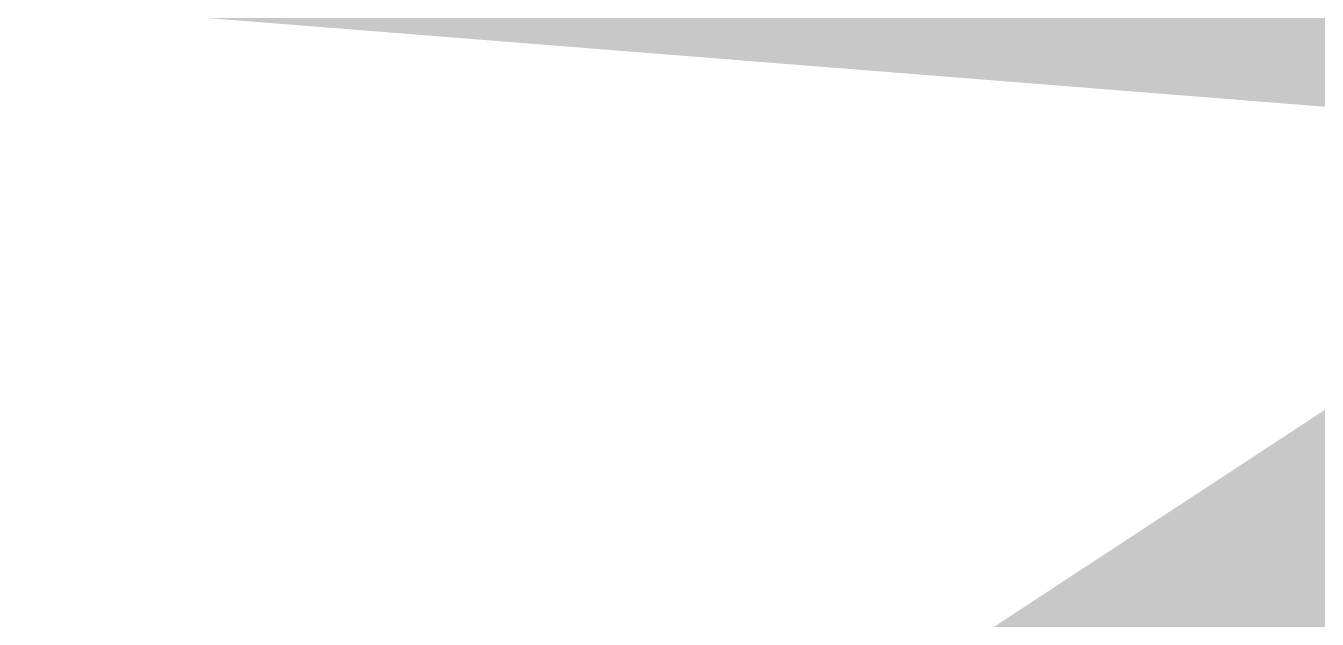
# Model space of a CAD drawing. Header units: metres. Extents: x 317370 to 326712, y 1824935 to 1838812.
# Drawn here: x 321966.843 to 321969.244, y 1831223.346 to 1831224.449 of the extents above; entities that cross this region are included whole.
import ezdxf

# ---------------------------------------------------------------- set-up
doc = ezdxf.new("R2010")
doc.units = ezdxf.units.M
doc.header["$MEASUREMENT"] = 0
for name, color, linetype in [('INTERTIDAL ZONE', 5, 'Continuous'), ('LOW TIDE LINE', 5, 'Continuous'), ('SURVEY PLOT BOUNDARY', 35, 'Continuous')]:
    doc.layers.add(name, color=color, linetype=linetype)

# ---------------------------------------------------------------- blocks, each defined once
blk = doc.blocks.new('81')
at = {"layer": 'INTERTIDAL ZONE', "const_width": 3.0234, "flags": 128}
blk.add_lwpolyline([(322177.9915, 1831525.8529), (322173.7387, 1831497.6648), (322169.5493, 1831477.5396), (322165.3282, 1831453.3829), (322157.1081, 1831433.2894), (322148.8879, 1831413.1958), (322140.6995, 1831397.1337), (322124.3862, 1831373.0721), (322095.8537, 1831332.9801), (322079.6038, 1831316.9814), (322030.854, 1831268.9853), (321998.3859, 1831241.0192), (321961.9187, 1831217.1163), (321929.5775, 1831205.2758), (321925.515, 1831201.2762), (321917.4535, 1831201.3396), (321909.4237, 1831205.4344), (321901.3939, 1831209.5293), (321889.3334, 1831213.6558), (321885.3343, 1831217.7189), (321877.3046, 1831221.8137), (321865.244, 1831225.9403), (321853.1517, 1831226.0354)], dxfattribs=at)
at = {"layer": 'LOW TIDE LINE', "lineweight": 18}
blk.add_lwpolyline([(322177.9915, 1831525.8529, 3.0234, 3.0234, 0), (322173.7387, 1831497.6648, 3.0234, 3.0234, 0), (322169.5493, 1831477.5396, 3.0234, 3.0234, 0), (322165.3282, 1831453.3829, 3.0234, 3.0234, 0), (322157.1081, 1831433.2894, 3.0234, 3.0234, 0), (322148.8879, 1831413.1958, 3.0234, 3.0234, 0), (322140.6995, 1831397.1337, 3.0234, 3.0234, 0), (322124.3862, 1831373.0721, 3.0234, 3.0234, 0), (322095.8537, 1831332.9801, 3.0234, 3.0234, 0), (322079.6038, 1831316.9814, 3.0234, 3.0234, 0), (322030.854, 1831268.9853, 3.0234, 3.0234, 0), (321998.3859, 1831241.0192, 3.0234, 3.0234, 0), (321961.9187, 1831217.1163, 3.0234, 3.0234, 0), (321929.5775, 1831205.2758, 3.0234, 3.0234, 0), (321925.515, 1831201.2762, 3.0234, 3.0234, 0), (321917.4535, 1831201.3396, 3.0234, 3.0234, 0), (321909.4237, 1831205.4344, 3.0234, 3.0234, 0), (321901.3939, 1831209.5293, 3.0234, 3.0234, 0), (321889.3334, 1831213.6558, 3.0234, 3.0234, 0), (321885.3343, 1831217.7189, 3.0234, 3.0234, 0), (321877.3046, 1831221.8137, 3.0234, 3.0234, 0), (321865.244, 1831225.9403, 3.0234, 3.0234, 0), (321853.1517, 1831226.0354, 3.0234, 3.0234, 0)], format="xyseb", dxfattribs=at)
at = {"layer": 'SURVEY PLOT BOUNDARY', "lineweight": 18, "const_width": 0.6047}
blk.add_lwpolyline([(321960.8085, 1831076.0173), (321948.8748, 1831096.2695), (321952.969, 1831104.3006), (321928.8162, 1831108.5223), (321924.7854, 1831108.5541), (321920.8816, 1831124.7114), (321912.8835, 1831132.8376), (321912.9152, 1831136.869), (321929.2603, 1831164.9619), (321933.291, 1831164.9302), (321949.4775, 1831172.8661), (321957.6342, 1831184.8968), (321965.6957, 1831184.8334), (321961.9822, 1831225.1791), (322018.3811, 1831220.7037), (322018.3494, 1831216.6723), (321993.8793, 1831180.58), (322017.937, 1831164.2641), (322021.8726, 1831152.1382), (322029.9658, 1831156.1062), (322054.0552, 1831143.8217), (322013.3352, 1831091.7306)], dxfattribs=at)

msp = doc.modelspace()

# ---------------------------------------------------------------- block references
msp.add_blockref('81', (0, 0))

doc.saveas('drawing.dxf')
